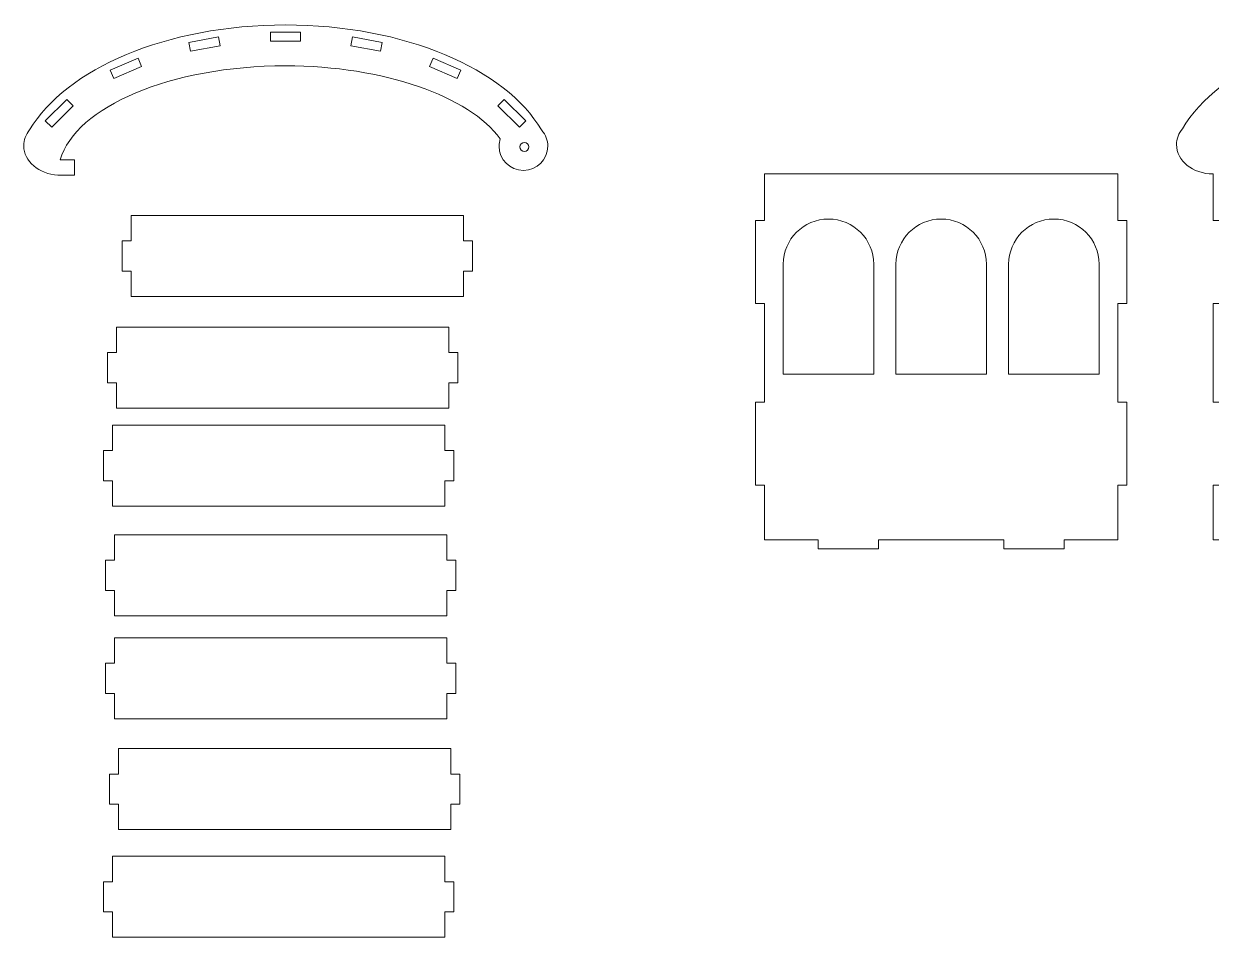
# Model space of a CAD drawing. Header units: centimetres. Extents: x -181 to 252, y -90 to 73.
# Drawn here: x 28.93 to 68.3, y -61.16 to -30.87 of the extents above; entities that cross this region are included whole.
import ezdxf

# ---------------------------------------------------------------- set-up
doc = ezdxf.new("R2010")
doc.units = ezdxf.units.CM
doc.header["$MEASUREMENT"] = 0
doc.layers.add('layer 1', color=7, linetype='Continuous')

msp = doc.modelspace()

# ---------------------------------------------------------------- linework, layer by layer
at = {"layer": 'layer 1', "color": 252, "lineweight": 9}
for points, knots in [([(37.60701, -32.26599), (40.89492, -32.26599), (43.69225, -33.2763), (44.72607, -34.68547), (44.72607, -34.68547), (44.70085, -34.76289), (44.68717, -34.84544), (44.68717, -34.93116), (44.68717, -34.93116), (44.68717, -35.37292), (45.04909, -35.73117), (45.49533, -35.73117), (45.49533, -35.73117), (45.94158, -35.73117), (46.30348, -35.37292), (46.30348, -34.93116), (46.30348, -34.93116), (46.30348, -34.73169), (46.22967, -34.54925), (46.10764, -34.40913), (46.10764, -34.40913), (46.10285, -34.40288), (46.09797, -34.39668), (46.093, -34.39053), (46.093, -34.39053), (44.89951, -32.36661), (41.55082, -30.90858), (37.60702, -30.90858), (37.60702, -30.90858), (33.66321, -30.90858), (30.3145, -32.36661), (29.12101, -34.39054), (29.12101, -34.39054), (28.99846, -34.54238), (28.92729, -34.72333), (28.92729, -34.91759), (28.92729, -34.91759), (28.92729, -35.43309), (29.42829, -35.85495), (30.06116, -35.8873), (30.06116, -35.8873), (30.06116, -35.8873), (30.60604, -35.88929), (30.60604, -35.88929), (30.60604, -35.88929), (30.60604, -35.88929), (30.60604, -35.3772), (30.60604, -35.3772), (30.60604, -35.3772), (30.60604, -35.3772), (30.13657, -35.3772), (30.13657, -35.3772), (30.13657, -35.3772), (30.65485, -33.61889), (33.80233, -32.26599), (37.60701, -32.26599)], [0, 0, 0, 0, 0.06666667, 0.06666667, 0.06666667, 0.06666667, 0.13333333, 0.13333333, 0.13333333, 0.13333333, 0.2, 0.2, 0.2, 0.2, 0.26666667, 0.26666667, 0.26666667, 0.26666667, 0.33333333, 0.33333333, 0.33333333, 0.33333333, 0.4, 0.4, 0.4, 0.4, 0.46666667, 0.46666667, 0.46666667, 0.46666667, 0.53333333, 0.53333333, 0.53333333, 0.53333333, 0.6, 0.6, 0.6, 0.6, 0.66666667, 0.66666667, 0.66666667, 0.66666667, 0.73333333, 0.73333333, 0.73333333, 0.73333333, 0.8, 0.8, 0.8, 0.8, 0.86666667, 0.86666667, 0.86666667, 0.86666667, 1, 1, 1, 1]), ([(35.3825, -31.30712), (35.3825, -31.30712), (35.43717, -31.6021), (35.43717, -31.6021), (35.43717, -31.6021), (35.43717, -31.6021), (34.45392, -31.78434), (34.45392, -31.78434), (34.45392, -31.78434), (34.45392, -31.78434), (34.39925, -31.48936), (34.39925, -31.48936), (34.39925, -31.48936), (34.39925, -31.48936), (35.3825, -31.30712), (35.3825, -31.30712)], [0, 0, 0, 0, 0.2, 0.2, 0.2, 0.2, 0.4, 0.4, 0.4, 0.4, 0.6, 0.6, 0.6, 0.6, 1, 1, 1, 1]), ([(38.10701, -31.44864), (38.10701, -31.44864), (37.10701, -31.44864), (37.10701, -31.44864), (37.10701, -31.44864), (37.10701, -31.44864), (37.10701, -31.14864), (37.10701, -31.14864), (37.10701, -31.14864), (37.10701, -31.14864), (38.10701, -31.14864), (38.10701, -31.14864), (38.10701, -31.14864), (38.10701, -31.14864), (38.10701, -31.44864), (38.10701, -31.44864)], [0, 0, 0, 0, 0.2, 0.2, 0.2, 0.2, 0.4, 0.4, 0.4, 0.4, 0.6, 0.6, 0.6, 0.6, 1, 1, 1, 1]), ([(39.77686, -31.6021), (39.77686, -31.6021), (39.83153, -31.30712), (39.83153, -31.30712), (39.83153, -31.30712), (39.83153, -31.30712), (40.81478, -31.48936), (40.81478, -31.48936), (40.81478, -31.48936), (40.81478, -31.48936), (40.76011, -31.78434), (40.76011, -31.78434), (40.76011, -31.78434), (40.76011, -31.78434), (39.77686, -31.6021), (39.77686, -31.6021)], [0, 0, 0, 0, 0.2, 0.2, 0.2, 0.2, 0.4, 0.4, 0.4, 0.4, 0.6, 0.6, 0.6, 0.6, 1, 1, 1, 1]), ([(32.71553, -32.00884), (32.71553, -32.00884), (32.83468, -32.28417), (32.83468, -32.28417), (32.83468, -32.28417), (32.83468, -32.28417), (31.91692, -32.68132), (31.91692, -32.68132), (31.91692, -32.68132), (31.91692, -32.68132), (31.79778, -32.40599), (31.79778, -32.40599), (31.79778, -32.40599), (31.79778, -32.40599), (32.71553, -32.00884), (32.71553, -32.00884)], [0, 0, 0, 0, 0.2, 0.2, 0.2, 0.2, 0.4, 0.4, 0.4, 0.4, 0.6, 0.6, 0.6, 0.6, 1, 1, 1, 1]), ([(42.37935, -32.28417), (42.37935, -32.28417), (42.4985, -32.00884), (42.4985, -32.00884), (42.4985, -32.00884), (42.4985, -32.00884), (43.41625, -32.40599), (43.41625, -32.40599), (43.41625, -32.40599), (43.41625, -32.40599), (43.29711, -32.68132), (43.29711, -32.68132), (43.29711, -32.68132), (43.29711, -32.68132), (42.37935, -32.28417), (42.37935, -32.28417)], [0, 0, 0, 0, 0.2, 0.2, 0.2, 0.2, 0.4, 0.4, 0.4, 0.4, 0.6, 0.6, 0.6, 0.6, 1, 1, 1, 1]), ([(30.35353, -33.38373), (30.35353, -33.38373), (30.56455, -33.59697), (30.56455, -33.59697), (30.56455, -33.59697), (30.56455, -33.59697), (29.85375, -34.30037), (29.85375, -34.30037), (29.85375, -34.30037), (29.85375, -34.30037), (29.64273, -34.08713), (29.64273, -34.08713), (29.64273, -34.08713), (29.64273, -34.08713), (30.35353, -33.38373), (30.35353, -33.38373)], [0, 0, 0, 0, 0.2, 0.2, 0.2, 0.2, 0.4, 0.4, 0.4, 0.4, 0.6, 0.6, 0.6, 0.6, 1, 1, 1, 1]), ([(44.64948, -33.59697), (44.64948, -33.59697), (44.8605, -33.38373), (44.8605, -33.38373), (44.8605, -33.38373), (44.8605, -33.38373), (45.5713, -34.08713), (45.5713, -34.08713), (45.5713, -34.08713), (45.5713, -34.08713), (45.36028, -34.30037), (45.36028, -34.30037), (45.36028, -34.30037), (45.36028, -34.30037), (44.64948, -33.59697), (44.64948, -33.59697)], [0, 0, 0, 0, 0.2, 0.2, 0.2, 0.2, 0.4, 0.4, 0.4, 0.4, 0.6, 0.6, 0.6, 0.6, 1, 1, 1, 1]), ([(45.52784, -34.80216), (45.61067, -34.80216), (45.67783, -34.86933), (45.67783, -34.95216), (45.67783, -34.95216), (45.67783, -35.03499), (45.61067, -35.10216), (45.52784, -35.10216), (45.52784, -35.10216), (45.445, -35.10216), (45.37783, -35.03499), (45.37783, -34.95216), (45.37783, -34.95216), (45.37783, -34.86933), (45.445, -34.80216), (45.52784, -34.80216)], [0, 0, 0, 0, 0.2, 0.2, 0.2, 0.2, 0.4, 0.4, 0.4, 0.4, 0.6, 0.6, 0.6, 0.6, 1, 1, 1, 1])]:
    msp.add_open_spline(points, degree=3, knots=knots, dxfattribs=at)
at = {"layer": 'layer 1', "color": 142, "lineweight": 9}
for points, knots in [([(68.35977, -35.85046), (68.35977, -35.85046), (68.35977, -37.39885), (68.35977, -37.39885), (68.35977, -37.39885), (68.35977, -37.39885), (68.65834, -37.39885), (68.65834, -37.39885), (68.65834, -37.39885), (68.65834, -37.39885), (68.65834, -40.14737), (68.65834, -40.14737), (68.65834, -40.14737), (68.65834, -40.14737), (68.35977, -40.14737), (68.35977, -40.14737), (68.35977, -40.14737), (68.35977, -40.14737), (68.35977, -43.41758), (68.35977, -43.41758), (68.35977, -43.41758), (68.35977, -43.41758), (68.65834, -43.41758), (68.65834, -43.41758), (68.65834, -43.41758), (68.65834, -43.41758), (68.65834, -46.1661), (68.65834, -46.1661), (68.65834, -46.1661), (68.65834, -46.1661), (68.35977, -46.1661), (68.35977, -46.1661), (68.35977, -46.1661), (68.35977, -46.1661), (68.35977, -47.97877), (68.35977, -47.97877), (68.35977, -47.97877), (68.35977, -47.97877), (71.44375, -47.97877), (71.44375, -47.97877), (71.44375, -47.97877), (71.44375, -47.97877), (71.44375, -48.27877), (71.44375, -48.27877), (71.44375, -48.27877), (71.44375, -48.27877), (74.19227, -48.27877), (74.19227, -48.27877), (74.19227, -48.27877), (74.19227, -48.27877), (74.19227, -47.97877), (74.19227, -47.97877), (74.19227, -47.97877), (74.19227, -47.97877), (77.46248, -47.97877), (77.46248, -47.97877), (77.46248, -47.97877), (77.46248, -47.97877), (77.46248, -48.27734), (77.46248, -48.27734), (77.46248, -48.27734), (77.46248, -48.27734), (80.211, -48.27734), (80.211, -48.27734), (80.211, -48.27734), (80.211, -48.27734), (80.211, -47.97877), (80.211, -47.97877), (80.211, -47.97877), (80.211, -47.97877), (83.29497, -47.97877), (83.29497, -47.97877), (83.29497, -47.97877), (83.29497, -47.97877), (83.29497, -46.1661), (83.29497, -46.1661), (83.29497, -46.1661), (83.29497, -46.1661), (82.9964, -46.1661), (82.9964, -46.1661), (82.9964, -46.1661), (82.9964, -46.1661), (82.9964, -43.41758), (82.9964, -43.41758), (82.9964, -43.41758), (82.9964, -43.41758), (83.29497, -43.41758), (83.29497, -43.41758), (83.29497, -43.41758), (83.29497, -43.41758), (83.29497, -40.14737), (83.29497, -40.14737), (83.29497, -40.14737), (83.29497, -40.14737), (82.99497, -40.14737), (82.99497, -40.14737), (82.99497, -40.14737), (82.99497, -40.14737), (82.99497, -37.39885), (82.99497, -37.39885), (82.99497, -37.39885), (82.99497, -37.39885), (83.29497, -37.39885), (83.29497, -37.39885), (83.29497, -37.39885), (83.29497, -37.39885), (83.29497, -35.85046), (83.29497, -35.85046), (83.29497, -35.85046), (83.9643, -35.85046), (84.50709, -35.41533), (84.50709, -34.87876), (84.50709, -34.87876), (84.50709, -34.6845), (84.43591, -34.50354), (84.31336, -34.3517), (84.31336, -34.3517), (83.11987, -32.32778), (79.77118, -30.86975), (75.82738, -30.86975), (75.82738, -30.86975), (71.88357, -30.86975), (68.53486, -32.32778), (67.34137, -34.35171), (67.34137, -34.35171), (67.21882, -34.50355), (67.14765, -34.6845), (67.14765, -34.87876), (67.14765, -34.87876), (67.14765, -35.41533), (67.69045, -35.85046), (68.35977, -35.85046)], [0, 0, 0, 0, 0.02941176, 0.02941176, 0.02941176, 0.02941176, 0.05882353, 0.05882353, 0.05882353, 0.05882353, 0.08823529, 0.08823529, 0.08823529, 0.08823529, 0.11764706, 0.11764706, 0.11764706, 0.11764706, 0.14705882, 0.14705882, 0.14705882, 0.14705882, 0.17647059, 0.17647059, 0.17647059, 0.17647059, 0.20588235, 0.20588235, 0.20588235, 0.20588235, 0.23529412, 0.23529412, 0.23529412, 0.23529412, 0.26470588, 0.26470588, 0.26470588, 0.26470588, 0.29411765, 0.29411765, 0.29411765, 0.29411765, 0.32352941, 0.32352941, 0.32352941, 0.32352941, 0.35294118, 0.35294118, 0.35294118, 0.35294118, 0.38235294, 0.38235294, 0.38235294, 0.38235294, 0.41176471, 0.41176471, 0.41176471, 0.41176471, 0.44117647, 0.44117647, 0.44117647, 0.44117647, 0.47058824, 0.47058824, 0.47058824, 0.47058824, 0.5, 0.5, 0.5, 0.5, 0.52941176, 0.52941176, 0.52941176, 0.52941176, 0.55882353, 0.55882353, 0.55882353, 0.55882353, 0.58823529, 0.58823529, 0.58823529, 0.58823529, 0.61764706, 0.61764706, 0.61764706, 0.61764706, 0.64705882, 0.64705882, 0.64705882, 0.64705882, 0.67647059, 0.67647059, 0.67647059, 0.67647059, 0.70588235, 0.70588235, 0.70588235, 0.70588235, 0.73529412, 0.73529412, 0.73529412, 0.73529412, 0.76470588, 0.76470588, 0.76470588, 0.76470588, 0.79411765, 0.79411765, 0.79411765, 0.79411765, 0.82352941, 0.82352941, 0.82352941, 0.82352941, 0.85294118, 0.85294118, 0.85294118, 0.85294118, 0.88235294, 0.88235294, 0.88235294, 0.88235294, 0.91176471, 0.91176471, 0.91176471, 0.91176471, 0.94117647, 0.94117647, 0.94117647, 0.94117647, 1, 1, 1, 1]), ([(53.48889, -40.14737), (53.48889, -40.14737), (53.48889, -43.41758), (53.48889, -43.41758), (53.48889, -43.41758), (53.48889, -43.41758), (53.19032, -43.41758), (53.19032, -43.41758), (53.19032, -43.41758), (53.19032, -43.41758), (53.19032, -46.1661), (53.19032, -46.1661), (53.19032, -46.1661), (53.19032, -46.1661), (53.48889, -46.1661), (53.48889, -46.1661), (53.48889, -46.1661), (53.48889, -46.1661), (53.48889, -47.97877), (53.48889, -47.97877), (53.48889, -47.97877), (53.48889, -47.97877), (55.26749, -47.97877), (55.26749, -47.97877), (55.26749, -47.97877), (55.26749, -47.97877), (55.26749, -48.27876), (55.26749, -48.27876), (55.26749, -48.27876), (55.26749, -48.27876), (57.26749, -48.27876), (57.26749, -48.27876), (57.26749, -48.27876), (57.26749, -48.27876), (57.26749, -47.97877), (57.26749, -47.97877), (57.26749, -47.97877), (57.26749, -47.97877), (61.42465, -47.97877), (61.42465, -47.97877), (61.42465, -47.97877), (61.42465, -47.97877), (61.42465, -48.27877), (61.42465, -48.27877), (61.42465, -48.27877), (61.42465, -48.27877), (63.42465, -48.27877), (63.42465, -48.27877), (63.42465, -48.27877), (63.42465, -48.27877), (63.42465, -47.97877), (63.42465, -47.97877), (63.42465, -47.97877), (63.42465, -47.97877), (65.20322, -47.97877), (65.20322, -47.97877), (65.20322, -47.97877), (65.20322, -47.97877), (65.20322, -46.1661), (65.20322, -46.1661), (65.20322, -46.1661), (65.20322, -46.1661), (65.50323, -46.1661), (65.50323, -46.1661), (65.50323, -46.1661), (65.50323, -46.1661), (65.50323, -43.41758), (65.50323, -43.41758), (65.50323, -43.41758), (65.50323, -43.41758), (65.20322, -43.41758), (65.20322, -43.41758), (65.20322, -43.41758), (65.20322, -43.41758), (65.20322, -40.14737), (65.20322, -40.14737), (65.20322, -40.14737), (65.20322, -40.14737), (65.50322, -40.14737), (65.50322, -40.14737), (65.50322, -40.14737), (65.50322, -40.14737), (65.50322, -37.39885), (65.50322, -37.39885), (65.50322, -37.39885), (65.50322, -37.39885), (65.20322, -37.39885), (65.20322, -37.39885), (65.20322, -37.39885), (65.20322, -37.39885), (65.20322, -35.85046), (65.20322, -35.85046), (65.20322, -35.85046), (65.20322, -35.85046), (53.48889, -35.85046), (53.48889, -35.85046), (53.48889, -35.85046), (53.48889, -35.85046), (53.48889, -37.39885), (53.48889, -37.39885), (53.48889, -37.39885), (53.48889, -37.39885), (53.18889, -37.39885), (53.18889, -37.39885), (53.18889, -37.39885), (53.18889, -37.39885), (53.18889, -40.14737), (53.18889, -40.14737), (53.18889, -40.14737), (53.18889, -40.14737), (53.48889, -40.14737), (53.48889, -40.14737)], [0, 0, 0, 0, 0.03448276, 0.03448276, 0.03448276, 0.03448276, 0.06896552, 0.06896552, 0.06896552, 0.06896552, 0.10344828, 0.10344828, 0.10344828, 0.10344828, 0.13793103, 0.13793103, 0.13793103, 0.13793103, 0.17241379, 0.17241379, 0.17241379, 0.17241379, 0.20689655, 0.20689655, 0.20689655, 0.20689655, 0.24137931, 0.24137931, 0.24137931, 0.24137931, 0.27586207, 0.27586207, 0.27586207, 0.27586207, 0.31034483, 0.31034483, 0.31034483, 0.31034483, 0.34482759, 0.34482759, 0.34482759, 0.34482759, 0.37931034, 0.37931034, 0.37931034, 0.37931034, 0.4137931, 0.4137931, 0.4137931, 0.4137931, 0.44827586, 0.44827586, 0.44827586, 0.44827586, 0.48275862, 0.48275862, 0.48275862, 0.48275862, 0.51724138, 0.51724138, 0.51724138, 0.51724138, 0.55172414, 0.55172414, 0.55172414, 0.55172414, 0.5862069, 0.5862069, 0.5862069, 0.5862069, 0.62068966, 0.62068966, 0.62068966, 0.62068966, 0.65517241, 0.65517241, 0.65517241, 0.65517241, 0.68965517, 0.68965517, 0.68965517, 0.68965517, 0.72413793, 0.72413793, 0.72413793, 0.72413793, 0.75862069, 0.75862069, 0.75862069, 0.75862069, 0.79310345, 0.79310345, 0.79310345, 0.79310345, 0.82758621, 0.82758621, 0.82758621, 0.82758621, 0.86206897, 0.86206897, 0.86206897, 0.86206897, 0.89655172, 0.89655172, 0.89655172, 0.89655172, 0.93103448, 0.93103448, 0.93103448, 0.93103448, 1, 1, 1, 1]), ([(57.10913, -38.84522), (57.10913, -38.84522), (57.10913, -42.48486), (57.10913, -42.48486), (57.10913, -42.48486), (57.10913, -42.48486), (54.10913, -42.48486), (54.10913, -42.48486), (54.10913, -42.48486), (54.10913, -42.48486), (54.10913, -38.84521), (54.10913, -38.84521), (54.10913, -38.84521), (54.10914, -38.01692), (54.78084, -37.34521), (55.60913, -37.34521), (55.60913, -37.34521), (56.43742, -37.34521), (57.10912, -38.01692), (57.10913, -38.84522)], [0, 0, 0, 0, 0.16666667, 0.16666667, 0.16666667, 0.16666667, 0.33333333, 0.33333333, 0.33333333, 0.33333333, 0.5, 0.5, 0.5, 0.5, 0.66666667, 0.66666667, 0.66666667, 0.66666667, 1, 1, 1, 1]), ([(60.84605, -42.48486), (60.84605, -42.48486), (57.84605, -42.48486), (57.84605, -42.48486), (57.84605, -42.48486), (57.84605, -42.48486), (57.84605, -38.84521), (57.84605, -38.84521), (57.84605, -38.84521), (57.84606, -38.01692), (58.51776, -37.34521), (59.34605, -37.34521), (59.34605, -37.34521), (60.17434, -37.34521), (60.84604, -38.01692), (60.84605, -38.84522), (60.84605, -38.84522), (60.84605, -38.84522), (60.84605, -42.48486), (60.84605, -42.48486)], [0, 0, 0, 0, 0.16666667, 0.16666667, 0.16666667, 0.16666667, 0.33333333, 0.33333333, 0.33333333, 0.33333333, 0.5, 0.5, 0.5, 0.5, 0.66666667, 0.66666667, 0.66666667, 0.66666667, 1, 1, 1, 1]), ([(61.58297, -42.48486), (61.58297, -42.48486), (61.58297, -38.84521), (61.58297, -38.84521), (61.58297, -38.84521), (61.58298, -38.01692), (62.25468, -37.34521), (63.08297, -37.34521), (63.08297, -37.34521), (63.91126, -37.34521), (64.58296, -38.01692), (64.58297, -38.84522), (64.58297, -38.84522), (64.58297, -38.84522), (64.58297, -42.48486), (64.58297, -42.48486), (64.58297, -42.48486), (64.58297, -42.48486), (61.58297, -42.48486), (61.58297, -42.48486)], [0, 0, 0, 0, 0.16666667, 0.16666667, 0.16666667, 0.16666667, 0.33333333, 0.33333333, 0.33333333, 0.33333333, 0.5, 0.5, 0.5, 0.5, 0.66666667, 0.66666667, 0.66666667, 0.66666667, 1, 1, 1, 1])]:
    msp.add_open_spline(points, degree=3, knots=knots, dxfattribs=at)
at = {"layer": 'layer 1', "color": 230, "lineweight": 20}
for points in [[(32.48949, -37.22987), (32.48949, -37.22987), (43.50378, -37.22987), (43.50378, -37.22987), (43.50378, -37.22987), (43.50378, -37.22987), (43.50378, -38.07185), (43.50378, -38.07185), (43.50378, -38.07185), (43.50378, -38.07185), (43.80378, -38.07185), (43.80378, -38.07185), (43.80378, -38.07185), (43.80378, -38.07185), (43.80378, -39.07185), (43.80378, -39.07185), (43.80378, -39.07185), (43.80378, -39.07185), (43.50378, -39.07185), (43.50378, -39.07185), (43.50378, -39.07185), (43.50378, -39.07185), (43.50378, -39.91382), (43.50378, -39.91382), (43.50378, -39.91382), (43.50378, -39.91382), (32.48949, -39.91382), (32.48949, -39.91382), (32.48949, -39.91382), (32.48949, -39.91382), (32.48949, -39.07185), (32.48949, -39.07185), (32.48949, -39.07185), (32.48949, -39.07185), (32.18949, -39.07185), (32.18949, -39.07185), (32.18949, -39.07185), (32.18949, -39.07185), (32.18949, -38.07185), (32.18949, -38.07185), (32.18949, -38.07185), (32.18949, -38.07185), (32.48949, -38.07185), (32.48949, -38.07185), (32.48949, -38.07185), (32.48949, -38.07185), (32.48949, -37.22987), (32.48949, -37.22987)], [(32.00601, -40.9327), (32.00601, -40.9327), (43.0203, -40.9327), (43.0203, -40.9327), (43.0203, -40.9327), (43.0203, -40.9327), (43.0203, -41.77468), (43.0203, -41.77468), (43.0203, -41.77468), (43.0203, -41.77468), (43.3203, -41.77468), (43.3203, -41.77468), (43.3203, -41.77468), (43.3203, -41.77468), (43.3203, -42.77468), (43.3203, -42.77468), (43.3203, -42.77468), (43.3203, -42.77468), (43.0203, -42.77468), (43.0203, -42.77468), (43.0203, -42.77468), (43.0203, -42.77468), (43.0203, -43.61665), (43.0203, -43.61665), (43.0203, -43.61665), (43.0203, -43.61665), (32.00601, -43.61665), (32.00601, -43.61665), (32.00601, -43.61665), (32.00601, -43.61665), (32.00601, -42.77468), (32.00601, -42.77468), (32.00601, -42.77468), (32.00601, -42.77468), (31.70601, -42.77468), (31.70601, -42.77468), (31.70601, -42.77468), (31.70601, -42.77468), (31.70601, -41.77468), (31.70601, -41.77468), (31.70601, -41.77468), (31.70601, -41.77468), (32.00601, -41.77468), (32.00601, -41.77468), (32.00601, -41.77468), (32.00601, -41.77468), (32.00601, -40.9327), (32.00601, -40.9327)], [(31.87483, -44.18202), (31.87483, -44.18202), (42.88912, -44.18202), (42.88912, -44.18202), (42.88912, -44.18202), (42.88912, -44.18202), (42.88912, -45.024), (42.88912, -45.024), (42.88912, -45.024), (42.88912, -45.024), (43.18912, -45.024), (43.18912, -45.024), (43.18912, -45.024), (43.18912, -45.024), (43.18912, -46.024), (43.18912, -46.024), (43.18912, -46.024), (43.18912, -46.024), (42.88912, -46.024), (42.88912, -46.024), (42.88912, -46.024), (42.88912, -46.024), (42.88912, -46.86597), (42.88912, -46.86597), (42.88912, -46.86597), (42.88912, -46.86597), (31.87483, -46.86597), (31.87483, -46.86597), (31.87483, -46.86597), (31.87483, -46.86597), (31.87483, -46.024), (31.87483, -46.024), (31.87483, -46.024), (31.87483, -46.024), (31.57483, -46.024), (31.57483, -46.024), (31.57483, -46.024), (31.57483, -46.024), (31.57483, -45.024), (31.57483, -45.024), (31.57483, -45.024), (31.57483, -45.024), (31.87483, -45.024), (31.87483, -45.024), (31.87483, -45.024), (31.87483, -45.024), (31.87483, -44.18202), (31.87483, -44.18202)], [(31.94042, -47.81965), (31.94042, -47.81965), (42.95471, -47.81965), (42.95471, -47.81965), (42.95471, -47.81965), (42.95471, -47.81965), (42.95471, -48.66163), (42.95471, -48.66163), (42.95471, -48.66163), (42.95471, -48.66163), (43.25471, -48.66163), (43.25471, -48.66163), (43.25471, -48.66163), (43.25471, -48.66163), (43.25471, -49.66163), (43.25471, -49.66163), (43.25471, -49.66163), (43.25471, -49.66163), (42.95471, -49.66163), (42.95471, -49.66163), (42.95471, -49.66163), (42.95471, -49.66163), (42.95471, -50.5036), (42.95471, -50.5036), (42.95471, -50.5036), (42.95471, -50.5036), (31.94042, -50.5036), (31.94042, -50.5036), (31.94042, -50.5036), (31.94042, -50.5036), (31.94042, -49.66163), (31.94042, -49.66163), (31.94042, -49.66163), (31.94042, -49.66163), (31.64042, -49.66163), (31.64042, -49.66163), (31.64042, -49.66163), (31.64042, -49.66163), (31.64042, -48.66163), (31.64042, -48.66163), (31.64042, -48.66163), (31.64042, -48.66163), (31.94042, -48.66163), (31.94042, -48.66163), (31.94042, -48.66163), (31.94042, -48.66163), (31.94042, -47.81965), (31.94042, -47.81965)], [(31.94042, -51.23033), (31.94042, -51.23033), (42.95471, -51.23033), (42.95471, -51.23033), (42.95471, -51.23033), (42.95471, -51.23033), (42.95471, -52.07231), (42.95471, -52.07231), (42.95471, -52.07231), (42.95471, -52.07231), (43.25471, -52.07231), (43.25471, -52.07231), (43.25471, -52.07231), (43.25471, -52.07231), (43.25471, -53.07231), (43.25471, -53.07231), (43.25471, -53.07231), (43.25471, -53.07231), (42.95471, -53.07231), (42.95471, -53.07231), (42.95471, -53.07231), (42.95471, -53.07231), (42.95471, -53.91428), (42.95471, -53.91428), (42.95471, -53.91428), (42.95471, -53.91428), (31.94042, -53.91428), (31.94042, -53.91428), (31.94042, -53.91428), (31.94042, -53.91428), (31.94042, -53.07231), (31.94042, -53.07231), (31.94042, -53.07231), (31.94042, -53.07231), (31.64042, -53.07231), (31.64042, -53.07231), (31.64042, -53.07231), (31.64042, -53.07231), (31.64042, -52.07231), (31.64042, -52.07231), (31.64042, -52.07231), (31.64042, -52.07231), (31.94042, -52.07231), (31.94042, -52.07231), (31.94042, -52.07231), (31.94042, -52.07231), (31.94042, -51.23033), (31.94042, -51.23033)], [(32.07157, -54.90612), (32.07157, -54.90612), (43.08586, -54.90612), (43.08586, -54.90612), (43.08586, -54.90612), (43.08586, -54.90612), (43.08586, -55.7481), (43.08586, -55.7481), (43.08586, -55.7481), (43.08586, -55.7481), (43.38586, -55.7481), (43.38586, -55.7481), (43.38586, -55.7481), (43.38586, -55.7481), (43.38586, -56.7481), (43.38586, -56.7481), (43.38586, -56.7481), (43.38586, -56.7481), (43.08586, -56.7481), (43.08586, -56.7481), (43.08586, -56.7481), (43.08586, -56.7481), (43.08586, -57.59007), (43.08586, -57.59007), (43.08586, -57.59007), (43.08586, -57.59007), (32.07157, -57.59007), (32.07157, -57.59007), (32.07157, -57.59007), (32.07157, -57.59007), (32.07157, -56.7481), (32.07157, -56.7481), (32.07157, -56.7481), (32.07157, -56.7481), (31.77157, -56.7481), (31.77157, -56.7481), (31.77157, -56.7481), (31.77157, -56.7481), (31.77157, -55.7481), (31.77157, -55.7481), (31.77157, -55.7481), (31.77157, -55.7481), (32.07157, -55.7481), (32.07157, -55.7481), (32.07157, -55.7481), (32.07157, -55.7481), (32.07157, -54.90612), (32.07157, -54.90612)], [(31.87483, -58.4754), (31.87483, -58.4754), (42.88912, -58.4754), (42.88912, -58.4754), (42.88912, -58.4754), (42.88912, -58.4754), (42.88912, -59.31738), (42.88912, -59.31738), (42.88912, -59.31738), (42.88912, -59.31738), (43.18912, -59.31738), (43.18912, -59.31738), (43.18912, -59.31738), (43.18912, -59.31738), (43.18912, -60.31738), (43.18912, -60.31738), (43.18912, -60.31738), (43.18912, -60.31738), (42.88912, -60.31738), (42.88912, -60.31738), (42.88912, -60.31738), (42.88912, -60.31738), (42.88912, -61.15935), (42.88912, -61.15935), (42.88912, -61.15935), (42.88912, -61.15935), (31.87483, -61.15935), (31.87483, -61.15935), (31.87483, -61.15935), (31.87483, -61.15935), (31.87483, -60.31738), (31.87483, -60.31738), (31.87483, -60.31738), (31.87483, -60.31738), (31.57483, -60.31738), (31.57483, -60.31738), (31.57483, -60.31738), (31.57483, -60.31738), (31.57483, -59.31738), (31.57483, -59.31738), (31.57483, -59.31738), (31.57483, -59.31738), (31.87483, -59.31738), (31.87483, -59.31738), (31.87483, -59.31738), (31.87483, -59.31738), (31.87483, -58.4754), (31.87483, -58.4754)]]:
    msp.add_open_spline(points, degree=3, knots=[0, 0, 0, 0, 0.07692308, 0.07692308, 0.07692308, 0.07692308, 0.15384615, 0.15384615, 0.15384615, 0.15384615, 0.23076923, 0.23076923, 0.23076923, 0.23076923, 0.30769231, 0.30769231, 0.30769231, 0.30769231, 0.38461538, 0.38461538, 0.38461538, 0.38461538, 0.46153846, 0.46153846, 0.46153846, 0.46153846, 0.53846154, 0.53846154, 0.53846154, 0.53846154, 0.61538462, 0.61538462, 0.61538462, 0.61538462, 0.69230769, 0.69230769, 0.69230769, 0.69230769, 0.76923077, 0.76923077, 0.76923077, 0.76923077, 0.84615385, 0.84615385, 0.84615385, 0.84615385, 1, 1, 1, 1], dxfattribs=at)

doc.saveas('drawing.dxf')
